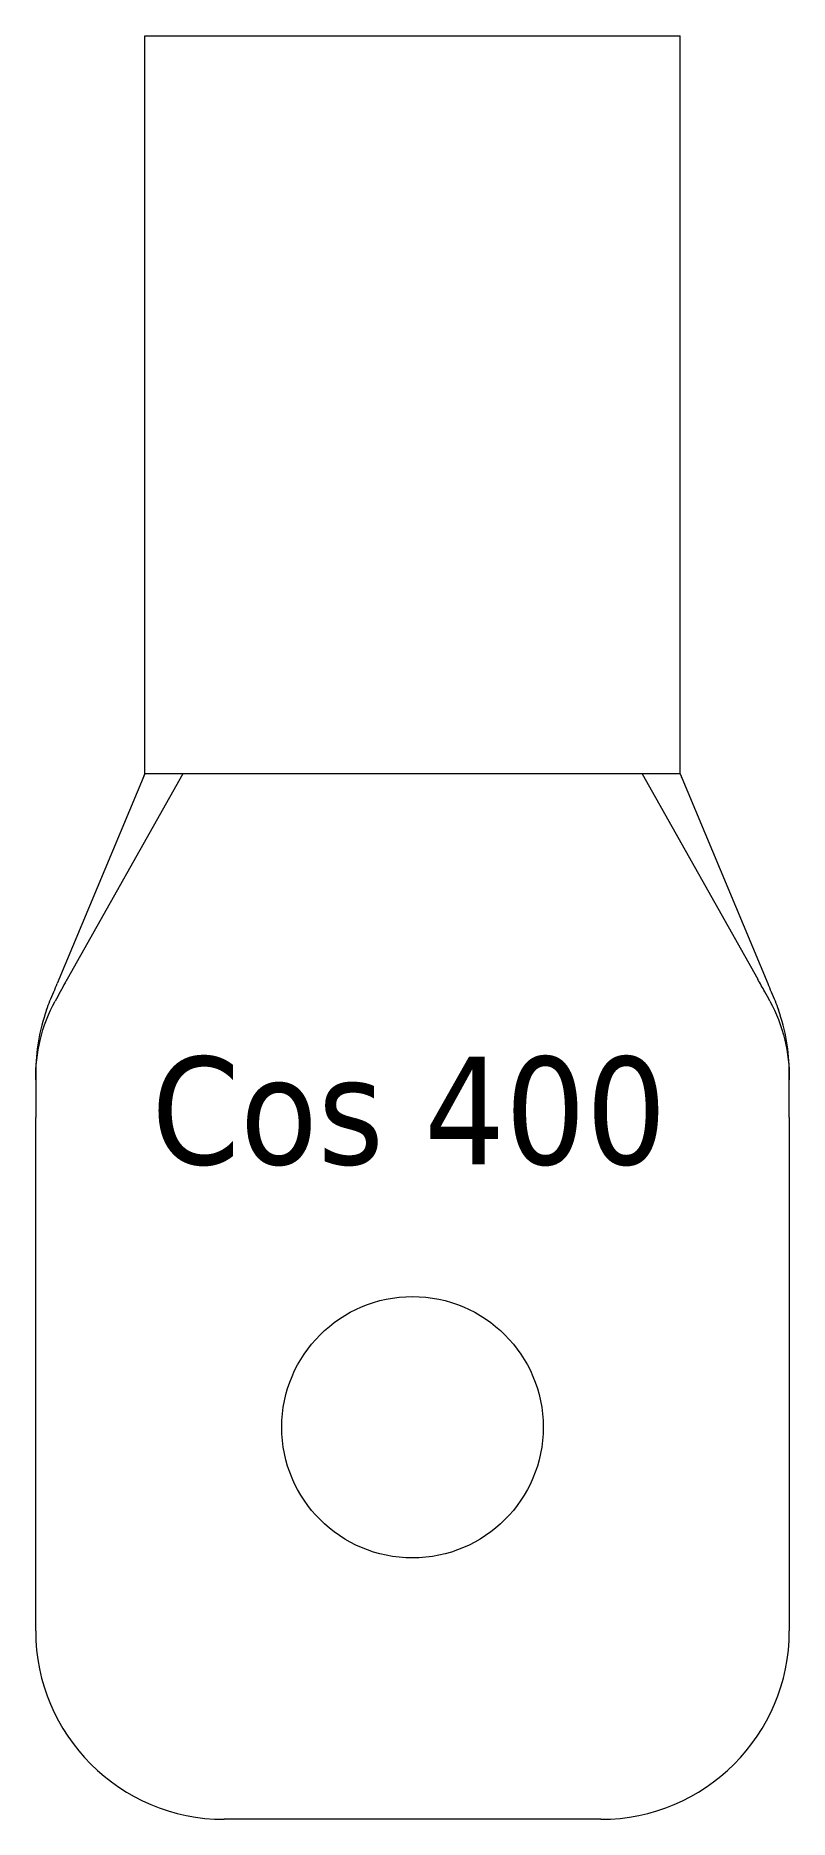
# Model space of a CAD drawing. Header units: millimetres. Extents: x 0 to 49, y 0 to 116.
import ezdxf

# ---------------------------------------------------------------- set-up
doc = ezdxf.new("R2010")
doc.units = ezdxf.units.MM
doc.layers.add('Symbol (ISO)', color=7, linetype='Continuous', lineweight=25)
doc.layers.add('Visible (ISO)', color=7, linetype='Continuous', lineweight=13)
doc.styles.add('Note Text (ISO)', font='tahoma.ttf')

# ---------------------------------------------------------------- blocks, each defined once
blk = doc.blocks.new('greg')
at = {"layer": 'Visible (ISO)'}
for p, q in [((-17.4, 90.5), (17.4, 90.5)), ((-17.4, 42.5), (-17.4, 90.5)), ((17.4, 42.5), (17.4, 90.5)), ((-17.4, 42.5), (-23.1, 28.86)), ((-14.93, 42.5), (-22.45, 29.14)), ((-17.4, 42.5), (-17.4, 42.5)), ((-15.68, 42.5), (-17.4, 42.5)), ((-14.93, 42.5), (-15.68, 42.5)), ((14.93, 42.5), (-14.93, 42.5)), ((15.68, 42.5), (14.93, 42.5)), ((14.93, 42.5), (22.45, 29.14)), ((17.4, 42.5), (15.68, 42.5)), ((17.4, 42.5), (23.1, 28.86)), ((17.4, 42.5), (17.4, 42.5)), ((-24.5, 22.59), (-24.5, 20.15)), ((24.5, 20.15), (24.5, 22.59)), ((-24.5, -13.25), (-24.5, 20.15)), ((24.5, 20.15), (24.5, -13.25)), ((12.25, -25.5), (-12.25, -25.5))]:
    blk.add_line(p, q, dxfattribs=at)
blk.add_circle((0, 0), 8.5, dxfattribs=at)
for centre, start, end in [((-12.25, 23.04), 160.4266, 180), ((12.25, 23.04), 0, 19.5734), ((-12.25, -13.25), 180, 270), ((12.25, -13.25), 270, 0)]:
    blk.add_arc(centre, 12.25, start, end, dxfattribs=at)
for points in [[(-17.55, 42.13), (-17.5, 42.25), (-17.45, 42.38), (-17.4, 42.5)], [(17.4, 42.5), (17.45, 42.38), (17.5, 42.25), (17.55, 42.13)], [(-23.57, 27.72), (-23.4, 28.12), (-23.24, 28.51), (-23.1, 28.86)], [(23.1, 28.86), (23.24, 28.51), (23.4, 28.12), (23.57, 27.72)], [(-23.79, 27.15), (-23.72, 27.35), (-23.65, 27.54), (-23.57, 27.72)], [(23.57, 27.72), (23.65, 27.54), (23.72, 27.35), (23.79, 27.15)]]:
    blk.add_open_spline(points, degree=3, dxfattribs=at)
for points, knots in [([(-22.45, 29.14), (-22.5, 29.06), (-22.54, 28.98), (-22.79, 28.53), (-23.01, 28.13), (-23.24, 27.71)], [-2.4514317, -2.4514317, -2.4514317, -2.4514317, -2.3971528, -2.3971528, -2.1314654, -2.1314654, -2.1314654, -2.1314654]), ([(23.24, 27.71), (23.13, 27.92), (23.02, 28.11), (22.75, 28.6), (22.6, 28.87), (22.45, 29.14)], [-1.630485, -1.630485, -1.630485, -1.630485, -1.5468492, -1.5468492, -1.4233769, -1.4233769, -1.4233769, -1.4233769]), ([(-24.5, 22.59), (-24.5, 23.48), (-24.4, 24.34), (-23.99, 26.09), (-23.66, 26.95), (-23.24, 27.71)], [0, 0, 0, 0, 0.2728917, 0.2728917, 0.5892267, 0.5892267, 0.5892267, 0.5892267]), ([(23.24, 27.71), (23.65, 26.96), (23.98, 26.11), (24.4, 24.36), (24.5, 23.49), (24.5, 22.59)], [0, 0, 0, 0, 0.3133967, 0.3133967, 0.5900649, 0.5900649, 0.5900649, 0.5900649]), ([(-24.5, 23.04), (-24.5, 23.04), (-24.5, 23.04), (-24.5, 23.04), (-24.5, 23.04), (-24.5, 23.01), (-24.5, 22.93), (-24.5, 22.87), (-24.5, 22.79), (-24.5, 22.73), (-24.5, 22.66), (-24.5, 22.59)], [-0.0247909, -0.0247909, -0.0247909, -0.0247909, 0, 0, 0, 0.2125833, 0.2125833, 0.4251665, 0.4251665, 0.4251665, 0.5961331, 0.5961331, 0.5961331, 0.5961331]), ([(24.5, 22.59), (24.5, 22.66), (24.5, 22.73), (24.5, 22.79), (24.5, 22.87), (24.5, 22.93), (24.5, 23.01), (24.5, 23.04), (24.5, 23.04), (24.5, 23.04), (24.5, 23.04), (24.5, 23.04)], [0.2527759, 0.2527759, 0.2527759, 0.2527759, 0.4244545, 0.4244545, 0.4244545, 0.6366818, 0.6366818, 0.8489091, 0.8489091, 0.8489091, 0.8737, 0.8737, 0.8737, 0.8737])]:
    blk.add_open_spline(points, degree=3, knots=knots, dxfattribs=at)
at = {"layer": 'Symbol (ISO)', "insert": (-16.98, 24.1), "char_height": 7, "width": 34.064, "attachment_point": 1, "style": 'Note Text (ISO)'}
blk.add_mtext('{\\fTahoma|b0|i0;\\H7.0000;Cos 400}', dxfattribs=at)

msp = doc.modelspace()

# ---------------------------------------------------------------- block references
msp.add_blockref('greg', (24.5, 25.5))

doc.saveas('drawing.dxf')
